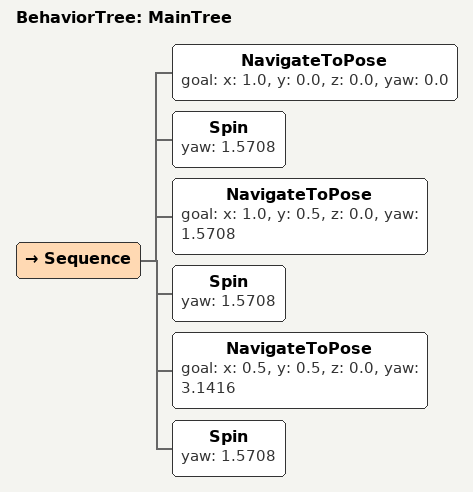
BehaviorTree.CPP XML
<root main_tree_to_execute="MainTree">
  <BehaviorTree ID="MainTree">
    <Sequence>
      <NavigateToPose goal="x: 1.0, y: 0.0, z: 0.0, yaw: 0.0"/> <!-- 1 m do przodu -->
      <Spin yaw="1.5708"/> <!-- 90 stopni w prawo (π/2 rad) -->
      <NavigateToPose goal="x: 1.0, y: 0.5, z: 0.0, yaw: 1.5708"/> <!-- 0.5 m do przodu -->
      <Spin yaw="1.5708"/> <!-- 90 stopni w prawo -->
      <NavigateToPose goal="x: 0.5, y: 0.5, z: 0.0, yaw: 3.1416"/> <!-- 0.5 m do przodu -->
      <Spin yaw="1.5708"/> <!-- 90 stopni w prawo -->
    </Sequence>
  </BehaviorTree>
</root>
